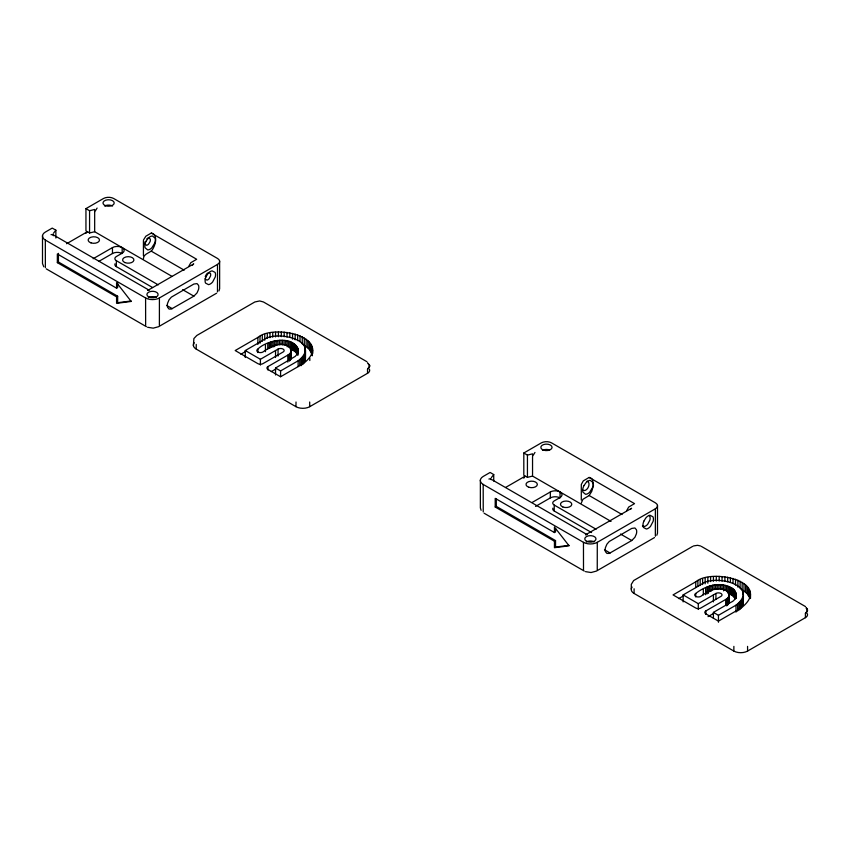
<?xml version="1.0" encoding="UTF-8"?>
<svg xmlns="http://www.w3.org/2000/svg" width="850" height="850" viewBox="0 0 850 850"><rect width="100%" height="100%" fill="white"/><g stroke="black" fill="none" stroke-linecap="round" stroke-linejoin="round"><path stroke-width="1.27" d="M172.04 276.388L94.669 231.721L94.669 212.436M143.427 255.701L143.427 240.571M611.044 521.411L532.546 476.085L532.546 456.811M581.294 500.066L581.304 484.936M298.361 353.558C298.159 333.71 266.985 339.49 257.879 349.084A3.57 2.061 0 0 0 257.879 352.006A3.57 2.061 0 0 0 262.926 352.006C269.705 347.002 279.31 341.572 287.789 345.993C292.198 347.459 292.198 353.6 287.81 355.109L267.973 366.562L267.973 370.047M291.263 350.402L290.934 359.019L290.934 352.049M298.392 350.317L297.404 353.94L295.226 356.405L275.538 368.018L275.538 374.988M245.268 357.51L245.268 350.54L262.809 340.414C275.783 328.918 323.17 341.179 298.127 360.804L280.585 370.929L275.538 368.018M302.292 357.659L302.292 364.618C307.487 360.262 304.481 353.26 305.033 347.65M245.268 350.54L260.408 359.284L278.056 349.084A3.57 2.061 0 0 1 283.103 349.084A3.57 2.061 0 0 1 283.103 352.006L262.926 363.651A3.57 2.061 0 0 1 257.879 363.651L235.184 350.54L257.879 337.439C274.274 323.287 335.782 338.098 303.28 363.651L280.585 376.752L267.973 369.474A3.57 2.061 0 0 1 267.973 366.562M695.746 596.944L695.746 593.459C705.287 585.894 719.026 581.453 730.469 587.318C737.598 589.688 737.991 599.696 730.841 602.331L713.405 612.393L713.405 618.194M683.145 601.885L683.145 594.915L700.687 584.789C713.649 573.293 761.048 585.554 735.994 605.179L718.452 615.304L713.405 612.393M738.969 603.128L738.969 610.088L742.656 605.402L743.251 600.27M683.145 594.915L698.275 603.659L715.934 593.459A3.57 2.061 0 0 1 720.97 593.459A3.57 2.061 0 0 1 720.97 596.371L700.793 608.026A3.57 2.061 0 0 1 695.746 608.026L673.051 594.915L695.746 581.814C712.141 567.662 773.649 582.463 741.147 608.026L718.452 621.127L705.84 613.849A3.57 2.061 0 0 1 705.84 610.938L725.677 599.484C730.076 597.975 730.065 591.834 725.656 590.367C717.177 585.947 707.582 591.366 700.793 596.371A3.57 2.061 0 0 1 695.746 596.371A3.57 2.061 0 0 1 695.746 593.459M143.427 258.666C143.544 252.949 151.353 253.226 153.117 248.498C155.369 244.311 157.197 238.308 153.871 234.207M296.013 402.007L295.97 406.683A9.722 5.61 0 0 0 309.729 406.683L367.529 373.309A7.257 4.186 0 0 0 369.41 369.261M581.294 503.03L582.898 499.322L589.156 495.529L591.738 491.406L593.47 485.371L592.386 479.347M733.879 646.383L733.847 651.058A9.722 5.61 0 0 0 747.596 651.058L805.407 617.674A7.257 4.186 0 0 0 807.277 613.636M159.386 325.444L159.417 297.957L217.515 264.414A7.289 4.207 0 0 0 217.515 258.453L113.741 198.539A7.289 4.207 0 0 0 103.424 198.539L85.946 208.633L85.946 230.881L87.943 232.082L86.806 232.071L66.587 243.748M597.253 569.808L597.284 542.321L655.382 508.789A7.289 4.207 0 0 0 655.382 502.828L551.607 442.914A7.289 4.207 0 0 0 541.291 442.914L523.812 453.007L523.812 475.246L525.821 476.446L524.673 476.446L505.58 487.475M523.812 478.221L524.673 476.446M196.244 344.409L196.201 349.084L295.97 406.683M634.111 588.784L634.068 593.449L733.847 651.058M217.483 291.901L217.515 264.414M655.35 536.265L655.382 508.789M143.469 240.029L145.86 236.204L151.279 233.07L153.117 233.623M188.838 266.241L190.804 262.703L196.669 259.271L151.279 233.07M581.336 484.404L583.302 480.866L589.156 477.434L591.738 478.571M626.705 510.616L628.671 507.067L634.536 503.636L589.156 477.434M727.738 597.964L727.738 604.924L729.109 602.299L728.918 593.683M85.978 233.346L86.806 232.071M367.529 369.144L369.58 366.053L368.974 367.954L367.529 369.144L367.529 373.309M805.407 613.509L807.447 610.428L806.852 612.319L805.407 613.509L805.407 617.674M205.264 276.739L205.594 275.761M218.96 290.934L219.629 288.798L219.629 261.067M656.827 535.298L657.496 533.163L657.496 505.442M289.361 354.057L289.361 361.027L290.658 359.55L290.658 352.58M192.174 265.455L193.736 263.861M206.083 274.826L206.699 273.987A3.772 2.178 -60 0 1 207.4 273.317M53.444 233.272L55.866 230.18L52.232 228.097L45.326 232.082A9.775 5.642 0 0 0 45.326 240.061L45.369 267.548M491.321 477.647L493.733 474.555L490.11 472.462L483.193 476.457A9.775 5.642 0 0 0 483.193 484.436L483.236 511.923M630.392 509.331L631.603 508.236M727.228 605.391L726.644 605.838L726.644 598.867M97.102 208.069L94.711 211.894L94.669 209.472L89.569 210.726L85.946 208.633M193.874 296.151L197.051 292.899L198.528 289.478A7.831 4.516 -60 0 0 198.528 285.334L197.051 283.613L193.874 284.038L171.392 297.107L169.065 299.774L167.599 303.195A7.831 4.516 -60 0 0 167.599 307.339L169.065 309.06L171.392 309.039L193.874 296.151L182.633 289.669M534.969 452.444L532.578 456.269L532.546 453.836L527.436 455.09L523.812 453.007M631.741 540.526L634.929 537.274L636.395 533.853A7.831 4.516 -60 0 0 636.395 529.709L634.929 527.988L631.741 528.413L609.259 541.482L606.942 544.149L605.466 547.57A7.831 4.516 -60 0 0 605.466 551.714L606.942 553.424L609.259 553.414L631.741 540.526L620.5 534.034M117.661 283.124L117.661 287.555L116.578 288.182L57.343 253.98L57.343 262.65L58.427 262.012L117.661 296.214L117.661 302.706L131.091 300.974M93.128 258.751L112.466 247.584A6.864 3.963 0 0 1 122.166 247.584L122.166 253.523A6.864 3.963 0 0 0 112.466 253.523L98.812 261.396M57.343 262.65L116.578 296.841L117.661 296.214M147.656 290.466L193.311 264.148M216.612 293.197L158.589 326.697L153.212 328.153L147.602 327.271M240.858 354.237L246.532 350.954M271.277 371.62L275.687 369.07M555.539 528.604L555.539 531.93L554.444 532.557L495.21 498.355L495.21 507.014L496.304 506.388L555.539 540.589L555.539 547.071L568.958 545.339M532.132 502.467L550.332 491.959A6.864 3.963 0 0 1 560.033 491.959A6.864 3.963 0 0 1 560.033 497.558L554.232 500.905A5.1 2.943 0 0 0 554.232 505.07L554.232 511.009L591.568 532.557M535.543 506.43L550.332 497.898A6.864 3.963 0 0 1 560.033 497.898L560.033 491.959M495.21 507.014L554.444 541.216L555.539 540.589M585.523 534.831L631.178 508.523M654.479 537.572L596.456 571.072L591.079 572.528L585.48 571.636M692.707 546.348L633.643 580.561L631.316 584.343L631.263 588.997M678.725 598.602L683.262 595.988M708.039 616.633L713.554 613.445M51.021 234.674L52.583 234.462L149.218 290.254L148.081 290.264M488.888 479.039L490.45 478.837L587.084 534.629L585.947 534.639M693.558 545.934L697.531 545.317L700.464 545.934M88.368 232.273L89.569 232.974L94.669 231.721M526.235 476.648L527.436 477.339L532.546 476.085M587.053 481.111C591.866 482.842 586.904 492.915 582.611 490.067M290.062 348.797L294.759 351.273L297.649 354.556L297.649 347.586M735.516 591.961L735.516 598.921L732.626 595.648L727.929 593.173L727.929 586.202M642.409 525.991L644.258 526.479A5.982 3.453 -60 0 0 647.668 524.312L649.889 520.072A6.577 3.793 -60 0 0 649.729 516.269L649.124 515.472M701.314 546.348L805.556 606.613M366.945 361.728L263.447 301.973L259.664 300.953L254.841 301.973L196.796 335.484L193.885 338.566L193.396 345.599M589.156 495.529L622.051 514.526M749.902 591.196L749.902 598.166L747.054 593.47L740.106 588.2L740.106 581.241M151.279 251.164L184.184 270.162M312.481 355.438L309.188 349.095L302.239 343.825L302.239 336.866M554.232 505.07L596.094 529.242M122.166 247.584A6.864 3.963 0 0 1 122.166 253.194L116.365 256.53A5.1 2.943 0 0 0 116.365 260.695L158.227 284.867M115.047 263.787A5.1 2.943 0 0 0 116.365 266.634L152.564 287.534M604.499 549.759L610.119 553.01M483.193 484.436L583.461 542.321A9.775 5.642 0 0 0 597.284 542.321M166.632 305.394L172.252 308.635M45.326 240.061L145.594 297.957A9.775 5.642 0 0 0 159.417 297.957M484.096 513.219L584.29 571.072M46.229 268.844L146.423 326.697M490.45 478.837L491.172 479.676M52.583 234.462L53.412 235.748M367.498 362.748L369.633 365.819L369.357 364.618M806.172 607.676L807.5 610.183L807.234 608.993M806.214 608.143L806.799 608.303M368.348 363.779L369.41 365.096M43.796 266.815L42.5 263.553L42.5 235.577M481.111 510.308L480.367 507.928L480.367 479.953M291.199 356.819L291.263 357.372M583.504 569.808L583.461 542.321M145.637 325.444L145.594 297.957M747.564 646.383L747.596 651.058M309.687 402.007L309.729 406.683M807.447 609.705L807.5 610.916M750.55 594.501L750.476 598.485M750.348 592.843L750.348 597.486M749.201 589.592L749.201 596.551M748.244 588.019L748.244 594.979M747.054 586.5L747.054 593.47M745.631 585.055L745.631 592.025M743.994 583.684L743.994 590.654M743.41 594.596L743.357 602.852M743.102 597.168L743.102 604.138M742.9 592.025L742.9 594.352M742.656 598.442L742.656 605.402M742.146 582.409L742.146 589.379M742.008 599.675L742.008 606.645M741.179 600.876L741.179 607.846M740.159 602.034L740.159 608.993M737.896 580.168L737.896 587.138M737.609 604.148L737.609 611.118M736.27 594.681L736.27 598.166M736.164 593.768L736.164 598.411M735.909 592.854L735.909 597.497M735.994 605.179L735.994 612.138M735.526 579.222L735.526 585.023M734.995 591.09L734.995 598.049M734.326 590.251L734.326 597.21M733.539 589.443L733.539 596.413M733.029 578.404L733.029 583.047M732.626 588.689L732.626 595.648M731.606 587.977L731.606 594.936M730.469 587.318L730.469 594.288M730.405 577.713L730.405 582.356M729.247 586.734L729.247 593.693M729.066 594.224L729.003 602.852M728.811 596.424L728.811 603.394M728.535 596.955L728.535 603.914M728.174 597.465L728.174 604.435M727.685 577.171L727.685 581.814M727.228 598.432L727.228 604.233M726.537 585.746L726.537 591.558M725.677 599.484L725.677 605.285M725.082 585.363L725.082 590.017M724.891 576.757L724.891 581.4M723.573 585.066L723.573 590.867M722.043 576.502L722.043 581.145M722.022 584.843L722.022 589.486M720.449 584.694L720.449 589.337M719.174 576.385L719.174 581.028M718.856 584.63L718.856 589.273M718.452 615.304L718.452 622.264M717.251 584.651L717.251 589.294M716.295 576.428L716.295 581.071M715.934 593.459L715.934 599.261M715.668 584.758L715.668 589.401M714.096 584.938L714.096 589.581M713.426 576.608L713.426 581.251M713.405 594.915L713.405 601.885M712.566 585.204L712.566 589.847M711.078 585.554L711.078 591.356M710.611 576.948L710.611 581.591M709.654 585.969L709.654 591.77M708.305 586.457L708.305 593.428M707.848 577.426L707.848 583.227M707.03 587.021L707.03 593.98M705.84 610.938L705.84 614.423M705.617 587.764L705.617 594.734M705.171 578.043L705.171 583.844M703.322 589.093L703.322 594.894M702.61 578.797L702.61 584.598M700.166 579.679L700.166 585.491M698.275 603.659L698.275 609.461M697.882 580.688L697.882 586.489M695.746 581.814L695.746 587.616M554.444 532.557L554.444 527.021L569.086 545.817L554.444 547.708L554.444 541.216M550.332 491.959L550.332 497.898M527.436 455.09L527.436 477.339M496.304 498.961L496.304 506.388M493.733 474.555L493.733 481.1M369.58 365.33L369.633 366.541M312.672 350.126L312.672 353.611M312.481 348.468L312.481 353.111M312.29 353.441L312.29 355.767M312.035 346.832L312.035 353.791M311.323 345.217L311.323 352.176M310.377 343.644L310.377 350.614M309.814 358.211L309.814 360.527M309.188 342.136L309.188 349.095M307.764 340.68L307.764 347.65M306.127 339.32L306.127 346.279M305.533 350.221L305.49 358.477M305.384 348.936L305.235 359.763M304.789 354.067L304.789 361.027M304.279 338.045L304.279 345.004M304.141 355.3L304.141 362.27M303.312 356.501L303.312 363.471M301.102 358.753L301.102 365.712M300.029 335.803L300.029 341.604M299.742 359.784L299.742 365.585M298.286 349.392L298.286 352.877M298.042 348.479L298.042 353.122M298.127 360.804L298.127 366.605M297.861 353.058L297.861 355.385M297.659 334.847L297.659 340.659M297.118 346.715L297.118 353.685M296.459 345.876L296.459 352.835M295.672 345.068L295.672 352.038M295.152 334.029L295.152 339.841M294.759 344.314L294.759 351.273M293.739 343.602L293.739 350.572M292.538 333.349L292.538 339.15M292.602 342.954L292.602 349.913M291.38 342.359L291.38 349.329M291.199 349.86L291.125 358.477M290.307 353.09L290.307 360.06M290.062 341.838L290.062 347.639M289.871 353.589L289.871 360.549M289.818 332.796L289.818 337.439M288.777 354.493L288.777 360.304M288.671 341.381L288.671 347.183M287.81 355.109L287.81 362.079M287.215 340.999L287.215 346.8M287.024 332.392L287.024 337.036M285.706 340.691L285.706 345.334M284.176 332.127L284.176 336.77M284.155 340.467L284.155 345.111M282.582 340.319L282.582 344.962M281.308 332.021L281.308 336.664M280.978 340.255L280.978 344.898M280.585 370.929L280.585 376.731M279.384 340.276L279.384 344.919M278.418 332.053L278.418 336.696M278.056 349.084L278.056 356.054M277.791 340.382L277.791 345.026M276.229 340.574L276.229 345.217M275.559 332.244L275.559 336.887M275.538 350.54L275.538 357.51M274.699 340.839L274.699 346.641M273.211 341.179L273.211 346.981M272.733 332.573L272.733 337.216M271.788 341.594L271.788 347.406M270.438 342.093L270.438 347.894M269.981 333.051L269.981 337.694M269.163 342.646L269.163 348.447M267.75 343.4L267.75 349.201M267.304 333.668L267.304 338.311M265.444 344.717L265.444 351.688M264.743 334.422L264.743 340.234M262.299 335.314L262.299 341.116M260.408 359.284L260.408 365.086M260.004 336.313L260.004 343.283M257.879 337.439L257.879 344.409M257.879 349.084L257.879 352.569M116.578 288.182L116.578 282.646L131.219 301.442L116.578 303.333L116.578 296.841M116.365 260.695L116.365 266.634M112.466 247.584L112.466 253.523M89.569 210.726L89.569 232.974M58.427 253.353L58.427 262.012M55.866 230.18L55.866 238.032M554.232 511.009A5.1 2.943 0 0 1 552.914 508.162M542.47 450.404A5.621 3.251 0 0 1 549.259 449.884M586.192 542.066A5.621 3.251 0 0 1 594.139 541.822M634.068 593.449A9.722 5.61 0 0 1 632.134 587.106M196.201 349.084A9.722 5.61 0 0 1 194.268 342.741M104.603 206.029A5.621 3.251 0 0 1 112.561 206.029M148.325 297.691A5.621 3.251 0 0 1 156.273 297.447M146.774 238.935A3.666 2.114 -60 0 1 148.867 237.904L150.227 239.031A4.239 2.454 -60 0 1 150.078 241.623L148.516 244.194A3.666 2.114 -60 0 1 146.434 245.225L145.063 244.099A4.239 2.454 -60 0 1 145.212 241.506M208.133 272.85A3.772 2.178 -60 0 1 208.845 272.616L210.428 273.456A4.346 2.507 -60 0 1 210.524 275.974L209.1 278.726A3.772 2.178 -60 0 1 206.954 280.096L205.371 279.257A4.346 2.507 -60 0 1 205.148 278.545M205.976 276.803L205.381 278.566A7.82 4.516 -60 0 0 205.562 283.092L208.505 284.633A7.225 4.165 -60 0 0 212.617 282.019L215.273 276.941A7.82 4.516 -60 0 0 215.082 272.414L212.139 270.874A7.225 4.165 -60 0 0 208.027 273.487L205.976 276.803M643.843 521.167L643.248 522.941A7.82 4.516 -60 0 0 643.429 527.467L646.383 529.008A7.225 4.165 -60 0 0 650.484 526.394L653.14 521.316A7.82 4.516 -60 0 0 652.949 516.789L650.006 515.249A7.225 4.165 -60 0 0 645.894 517.862L643.843 521.167M146.083 241.209L145.339 242.983A7.852 4.526 -60 0 0 145.074 247.775L147.666 249.9A7.257 4.186 -60 0 0 151.789 247.871L154.806 242.951A7.852 4.526 -60 0 0 155.072 238.149L152.469 236.024A7.257 4.186 -60 0 0 148.357 238.053L146.083 241.209M583.95 485.573L583.206 487.348A7.852 4.526 -60 0 0 582.941 492.15L585.533 494.275A7.257 4.186 -60 0 0 589.656 492.246L592.673 487.316A7.852 4.526 -60 0 0 592.939 482.524L590.346 480.399A7.257 4.186 -60 0 0 586.224 482.428L583.95 485.573M528.859 487.252A5.663 3.262 0 0 0 537.349 484.415A5.663 3.262 0 0 0 528.859 481.589A5.663 3.262 0 0 0 528.859 487.252M562.796 506.94A5.663 3.262 0 0 0 571.753 504.645A5.663 3.262 0 0 0 563.837 501.309A5.663 3.262 0 0 0 562.796 506.94M543.639 450.171A5.621 3.251 0 0 0 552.075 447.355A5.621 3.251 0 0 0 543.639 444.539A5.621 3.251 0 0 0 543.639 450.171M586.617 541.312A5.621 3.251 0 0 0 595.882 539.569A5.621 3.251 0 0 0 588.636 535.808A5.621 3.251 0 0 0 586.617 541.312M90.993 242.877A5.663 3.262 0 0 0 99.482 240.051A5.663 3.262 0 0 0 90.993 237.214A5.663 3.262 0 0 0 90.993 242.877M124.929 262.565A5.663 3.262 0 0 0 133.886 260.281A5.663 3.262 0 0 0 125.97 256.944A5.663 3.262 0 0 0 124.929 262.565M105.772 205.796A5.621 3.251 0 0 0 114.208 202.98A5.621 3.251 0 0 0 105.772 200.175A5.621 3.251 0 0 0 105.772 205.796M148.75 296.937A5.621 3.251 0 0 0 158.004 295.205A5.621 3.251 0 0 0 150.769 291.433A5.621 3.251 0 0 0 148.75 296.937"/></g></svg>
